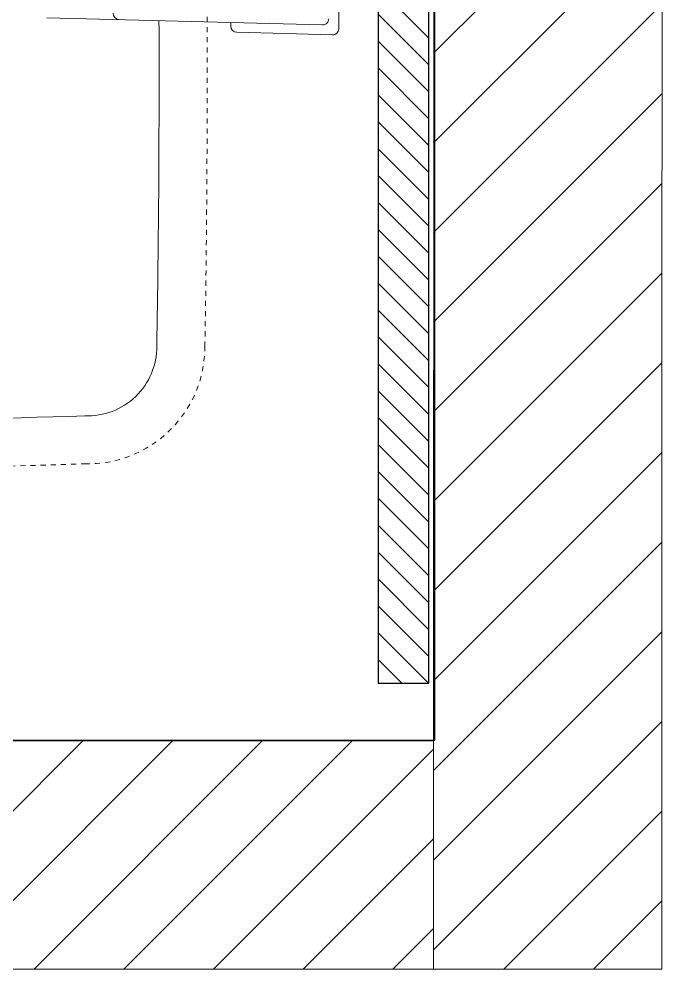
# Model space of a CAD drawing. Header units: inches. Extents: x 0 to 2865, y 0 to 4378.
# Drawn here: x 1719.11 to 1731.8, y 3827.2 to 3845.93 of the extents above; entities that cross this region are included whole.
import ezdxf

# ---------------------------------------------------------------- set-up
doc = ezdxf.new("R2010")
doc.units = ezdxf.units.IN
doc.linetypes.add('DASHED', pattern=[0.75, 0.5, -0.25])
doc.layers.add('A-WALL', color=113, linetype='Continuous', lineweight=9)
doc.layers.add('l-FIXTURE', color=7, linetype='Continuous', lineweight=5)
doc.layers.add('I-FURN', color=8, linetype='Continuous')
doc.styles.get("Standard").update_dxf_attribs({"font": 'arial.ttf'})

# ---------------------------------------------------------------- blocks, each defined once
blk = doc.blocks.new('WB')
at = {"color": 0, "lineweight": 5}
for p, q in [((17.478, -0.217), (17.478, -0.976)), ((11.727, -0.756), (17.16, -0.897)), ((15.353, -0.926), (15.353, -0.85)), ((17.357, -1.094), (15.468, -1.044))]:
    blk.add_line(p, q, dxfattribs=at)
at = {"color": 0, "linetype": 'DASHED', "lineweight": 5, "ltscale": 0.1}
blk.add_lwpolyline([(14.841, -7.241, 0.005975), (14.88, -0.001, 0.005975), (14.841, 7.241, 0.421899), (12.474, 9.555, 0.016836), (2.405, 9.555, 0.421667), (0.039, 7.241, 0.005823), (0, 0, 0.005823), (0.039, -7.241, 0.421667), (2.405, -9.555, 0.016836), (12.474, -9.555, 0.421899)], format="xyb", close=True, dxfattribs=at)
at = {"color": 0, "lineweight": 5}
blk.add_lwpolyline([(13.936, 0.745, 0.005371), (13.893, 7.235, 0.428792), (12.473, 8.607, 0.01694), (2.406, 8.607, 0.428462), (0.987, 7.235, 0.005836), (0.947, 0, 0.005836), (0.987, -7.235, 0.428462), (2.406, -8.607, 0.01694), (12.473, -8.607, 0.428792), (13.893, -7.235, 0.005316), (13.936, -0.813, 0.005316)], format="xyb", dxfattribs=at)
for centre, radius, start, end in [((13.166, -0.658), 0.136, 182.9903, 261.2928), ((15.471, -0.926), 0.118, 179.9978, 268.5022), ((17.163, -0.779), 0.119, 268.6045, 1.3481), ((17.36, -0.976), 0.118, 268.497, 0.0025)]:
    blk.add_arc(centre, radius, start, end, dxfattribs=at)
at = {"color": 0, "linetype": 'DASHED', "lineweight": 5, "ltscale": 0.1}
for tag, p in [('MODELNUMBER', (7.428, 0.003)), ('TRADENAME', (7.429, 0.003)), ('PRODUCT', (7.431, 0.003)), ('MATERIAL', (7.433, 0.003))]:
    blk.add_attdef(tag, p, '', height=0.001, rotation=270, dxfattribs=at)

msp = doc.modelspace()

# ---------------------------------------------------------------- hatches: boundary and pattern name
at = {"layer": 'A-WALL', "lineweight": 5, "transparency": 33554636}
h = msp.add_hatch(dxfattribs=at)
h.set_pattern_fill('ANSI31', color=8, scale=10, angle=180)
h.set_pattern_definition([(225, (-17730.2294, -206.1586), (0.88388348, -0.88388348), [])])
h.paths.add_polyline_path([(1731.799, 3921.715), (1727.299, 3921.715), (1727.273, 3827.199), (1731.773, 3827.199)])
h = msp.add_hatch(dxfattribs=at)
h.set_pattern_fill('ANSI31', color=8, scale=10, angle=180)
h.set_pattern_definition([(225, (-17787.2036, -206.1426), (0.88388348, -0.88388348), [])])
h.paths.add_polyline_path([(1727.273, 3827.199), (1727.273, 3831.699), (1703.299, 3831.699), (1703.299, 3827.199)])
at = {"layer": 'I-FURN', "lineweight": 5, "ltscale": 100, "transparency": 33554636}
h = msp.add_hatch(dxfattribs=at)
h.set_pattern_fill('ANSI31', color=8, scale=3, angle=630)
h.set_pattern_definition([(315, (18672.7096, -527.4338), (0.265165043, 0.265165043), [])])
h.paths.add_polyline_path([(1727.183, 3832.834), (1726.183, 3832.834), (1726.183, 3860.834), (1727.183, 3860.834)])

# ---------------------------------------------------------------- linework, layer by layer
at = {"layer": 'A-WALL', "color": 8, "lineweight": 5, "transparency": 33554636}
for points in [[(1731.799, 3921.715), (1727.299, 3921.715), (1727.273, 3827.199), (1731.773, 3827.199)], [(1727.273, 3827.199), (1727.273, 3831.699), (1703.299, 3831.699), (1703.299, 3827.199)]]:
    msp.add_lwpolyline(points, close=True, dxfattribs=at)
at = {"layer": 'I-FURN', "color": 8, "transparency": 33554636}
msp.add_lwpolyline([(1727.299, 3831.715), (1727.299, 3861.715), (1706.645, 3861.715, 0.414214), (1705.282, 3860.352), (1705.282, 3831.715)], format="xyb", close=True, dxfattribs=at)
msp.add_lwpolyline([(1726.183, 3832.834), (1727.183, 3832.834), (1727.183, 3860.834), (1726.183, 3860.834)], close=True, dxfattribs=at)

# ---------------------------------------------------------------- block references
at = {"layer": 'l-FIXTURE', "color": 8, "lineweight": 5, "transparency": 33554636}
msp.add_blockref('WB', (1707.929, 3846.715), dxfattribs=at)

doc.saveas('drawing.dxf')
